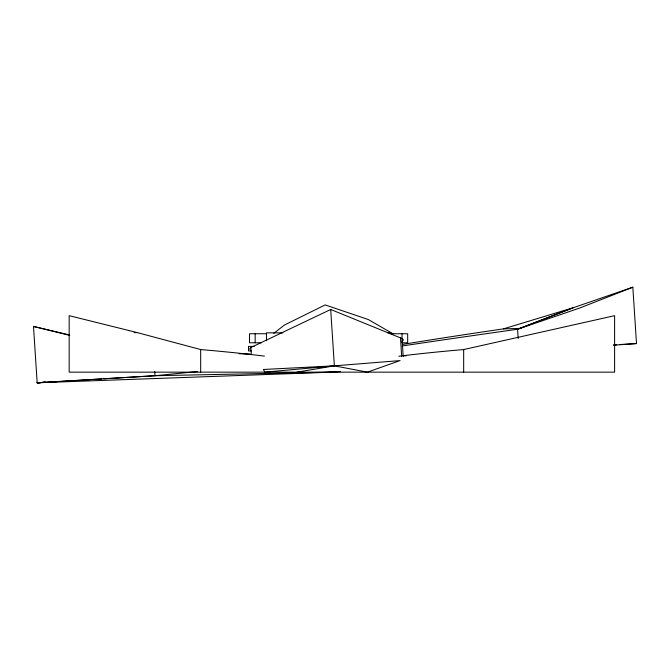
<?xml version="1.0" encoding="UTF-8"?>
<svg xmlns="http://www.w3.org/2000/svg" width="670" height="670" viewBox="0 0 670 670"><rect width="100%" height="100%" fill="white"/><g stroke="black" fill="none" stroke-linecap="round" stroke-linejoin="round"><path stroke-width="1" d="M273.779 333.317L284.482 325.017L325.168 304.917L368.374 319.565L392.997 333.794M249.877 349.413A193.044 14.313 -2.5 0 1 250.882 347.504L330.695 309.481L400.484 337.889A203.404 13.886 -5.1 0 1 402.251 341.365L403.181 356.356M613.553 345.209L636.5 343.568L632.832 287.204L579.835 307.991L517.575 329.255A203.404 2.99 -8.1 0 0 402.025 345.996M518.178 338.476L517.575 329.255L573.612 307.605L632.832 287.204M517.575 329.255L573.612 307.605L503.438 328.878A193.044 5.971 -8.5 0 0 402.653 344.405M103.909 378.793L155.013 375.719L332.169 372.151L335.184 371.415L332.169 372.151L37.168 382.796L33.5 326.432L69.63 334.958M398.784 356.264A263.972 19.564 -2.5 0 1 463.673 349.556L614.608 315.671L614.608 372.151L69.169 372.151L69.169 315.671L137.308 332.613L200.673 349.556A263.972 19.564 2.5 0 1 264.441 356.122M296.936 372.151L334.364 365.853L400.074 360.586L367.411 372.151L334.364 365.853L263.402 369.48L264.834 372.151L334.364 365.853L330.695 309.481M330.176 371.8L332.169 372.151L336.298 371.49M340.486 371.565A280.914 10.611 -4.1 0 1 332.169 372.151L338.35 371.465M332.169 372.151L338.417 371.473M44.421 382.252L37.168 382.796L155.013 375.719L197.692 371.548M101.823 378.918L37.168 382.796L45.51 382.202M54.898 381.531L52.813 381.674L54.84 381.565M37.168 382.796L45.485 382.218M613.569 344.899L616.702 344.715M619.825 344.531L636.5 343.568M503.438 328.878L520.347 328.417M403.457 355.82L406.497 355.745M134.184 332.613L137.308 332.613M282.891 332.839L266.459 332.839L266.459 340.77M387.654 332.839L390.736 332.839L390.736 333.744L407.678 333.744L407.678 342.78L402.025 342.78L402.025 333.744M266.459 333.744L249.516 333.744L249.516 342.78L261.325 342.78M254.156 346.398L248.495 346.398L248.495 350.913L251.191 350.913M33.5 326.432L69.789 335.427M400.484 337.889L401.682 356.331M250.882 347.504L251.342 354.673M154.745 371.624L155.013 375.719M463.673 349.556L463.673 372.151M255.161 333.744L255.161 342.78M200.673 349.556L200.673 372.151M239.173 353.76A188.672 5.762 1 0 1 250.27 354.07"/></g></svg>
